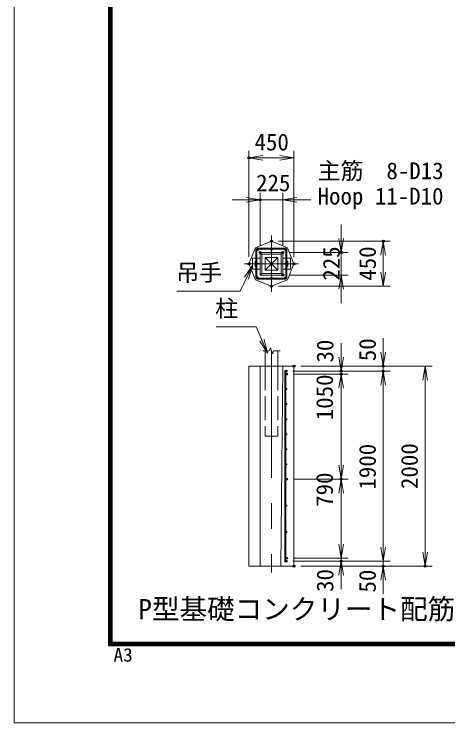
# Model space of a CAD drawing. Units: millimetres at full size. Extents: x -14699 to 14701, y -10394 to 10396.
# Drawn here: x -14699 to -10362, y -10394 to -3311 of the extents above; entities that cross this region are included whole.
import ezdxf
from ezdxf.enums import TextEntityAlignment as Align

# ---------------------------------------------------------------- set-up
doc = ezdxf.new("R2010")
doc.units = ezdxf.units.MM
doc.header["$LTSCALE"] = 40
doc.header["$PDMODE"] = 32
doc.header["$PDSIZE"] = 20
doc.linetypes.add('DASHED', pattern=[7.5, 6, -1.5])
doc.linetypes.add('USER1', pattern=[50.8, 31.75, -6.35, 6.35, -6.35])
for name, color, linetype, lineweight in [('0-0_D-STR3', 3, 'Continuous', 13), ('0-1_D-STR1', 1, 'Continuous', 18), ('0-2_D-BMK', 2, 'USER1', 13), ('0-3_D-STR4', 7, 'Continuous', 18), ('0-6_D-STR-DIM', 7, 'Continuous', 13), ('0-7_0', 7, 'Continuous', 18), ('0-9_D-STR-TXT', 7, 'Continuous', 13), ('0-A_D-TTL-TXT', 7, 'Continuous', 13), ('0-C_D-TTL', 7, 'Continuous', 18)]:
    doc.layers.add(name, color=color, linetype=linetype, lineweight=lineweight)
doc.layers.add('0-8_Defpoints', color=253, linetype='Continuous')
doc.styles.add('ＭＳ ゴシック', font='')
doc.styles.get('ＭＳ ゴシック').set_extended_font_data('MS Gothic')

# ---------------------------------------------------------------- blocks, each defined once
blk = doc.blocks.new('_Open')
at = {"layer": '0-7_0'}
blk.add_line((-40, 6.67), (0, 0), dxfattribs=at)
blk.add_lwpolyline([(-40, -6.67), (0, 0), (-40, 0)], dxfattribs=at)

msp = doc.modelspace()

# ---------------------------------------------------------------- linework, layer by layer
at = {"layer": '0-0_D-STR3'}
for p, q in [((-12263.97, -5650.94), (-11986.97, -5650.94)), ((-12263.97, -5660.94), (-11986.97, -5660.94)), ((-12280.47, -5944.44), (-12280.47, -5667.44)), ((-12270.47, -5944.44), (-12270.47, -5667.44)), ((-11980.47, -5944.44), (-11980.47, -5667.44)), ((-11970.47, -5944.44), (-11970.47, -5667.44)), ((-12314.97, -5750.94), (-12314.97, -5860.94)), ((-12237.97, -5750.94), (-12314.97, -5750.94)), ((-12289.47, -5785.44), (-12289.47, -5826.44)), ((-12280.47, -5785.44), (-12280.47, -5826.44)), ((-12012.97, -5750.94), (-11935.97, -5750.94)), ((-11970.47, -5785.44), (-11970.47, -5826.44)), ((-11970.47, -5785.44), (-11970.47, -5826.44)), ((-11961.47, -5785.44), (-11961.47, -5826.44)), ((-11935.97, -5750.94), (-11935.97, -5860.94)), ((-12237.97, -5860.94), (-12314.97, -5860.94)), ((-12012.97, -5860.94), (-11935.97, -5860.94)), ((-12263.97, -5950.94), (-11986.97, -5950.94)), ((-12263.97, -5960.94), (-11986.97, -5960.94)), ((-11993.47, -6879.13), (-11993.47, -8779.13)), ((-11993.47, -6879.13), (-11980.47, -6879.13)), ((-11980.47, -6879.13), (-11980.47, -8779.13)), ((-11993.47, -8779.13), (-11980.47, -8779.13))]:
    msp.add_line(p, q, dxfattribs=at)
for centre, radius in [((-12263.97, -5667.44), 6.5), ((-12125.47, -5667.44), 6.5), ((-11986.97, -5667.44), 6.5), ((-12263.97, -5805.94), 6.5), ((-11986.97, -5805.94), 6.5), ((-12263.97, -5944.44), 6.5), ((-12125.47, -5944.44), 6.5), ((-11986.97, -5944.44), 6.5), ((-11975.47, -6909.13), 5), ((-11975.47, -7059.13), 5), ((-11975.47, -7209.13), 5), ((-11975.47, -7359.13), 5), ((-11975.47, -7509.13), 5), ((-11975.47, -7659.13), 5), ((-11975.47, -7809.13), 5), ((-11975.47, -7959.13), 5), ((-11975.47, -8222.43), 5), ((-11975.47, -8485.73), 5), ((-11975.47, -8749.23), 5)]:
    msp.add_circle(centre, radius, dxfattribs=at)
for centre, radius, start, end in [((-12263.97, -5667.44), 16.5, 90, 180), ((-11986.97, -5667.44), 16.5, 0, 90), ((-12284.97, -5785.44), 4.5, 0, 180), ((-11965.97, -5785.44), 4.5, 0, 180), ((-12284.97, -5826.44), 4.5, 180, 0), ((-11965.97, -5826.44), 4.5, 180, 0), ((-12263.97, -5944.44), 16.5, 180, 270), ((-11986.97, -5944.44), 16.5, 270, 0)]:
    msp.add_arc(centre, radius, start, end, dxfattribs=at)
at = {"layer": '0-1_D-STR1'}
for p, q in [((-12187.97, -5743.44), (-12062.97, -5868.44)), ((-12187.97, -5868.44), (-12062.97, -5743.44)), ((-12187.97, -6676.26), (-12187.97, -6829.13)), ((-12062.97, -6676.26), (-12062.97, -6829.13))]:
    msp.add_line(p, q, dxfattribs=at)
at = {"layer": '0-1_D-STR1', "linetype": 'DASHED'}
for p, q in [((-12187.97, -6829.13), (-12187.97, -7529.13)), ((-12062.97, -6829.13), (-12062.97, -7529.13)), ((-12187.97, -7529.13), (-12062.97, -7529.13))]:
    msp.add_line(p, q, dxfattribs=at)
at = {"layer": '0-1_D-STR1'}
msp.add_lwpolyline([(-12187.97, -5868.44), (-12062.97, -5868.44), (-12062.97, -5743.44), (-12187.97, -5743.44)], close=True, dxfattribs=at)
at = {"layer": '0-2_D-BMK'}
for p, q in [((-12125.47, -6087.34), (-12125.47, -5524.53)), ((-12394.61, -5805.94), (-11856.33, -5805.94)), ((-12125.47, -6676.26), (-12125.47, -8892.54))]:
    msp.add_line(p, q, dxfattribs=at)
at = {"layer": '0-3_D-STR4'}
for p, q in [((-12237.97, -5693.44), (-12222.97, -5708.44)), ((-12027.97, -5708.44), (-12012.97, -5693.44)), ((-12237.97, -5918.44), (-12222.97, -5903.44)), ((-12027.97, -5903.44), (-12012.97, -5918.44)), ((-12350.47, -6829.13), (-12350.47, -8829.13)), ((-12350.47, -6829.13), (-11900.47, -6829.13)), ((-12237.97, -6829.13), (-12237.97, -8829.13)), ((-12032.97, -8829.13), (-12012.97, -6829.13)), ((-11900.47, -6829.13), (-11900.47, -8829.13)), ((-12350.47, -8829.13), (-11900.47, -8829.13))]:
    msp.add_line(p, q, dxfattribs=at)
for points in [[(-12350.47, -5805.94), (-12284.57, -5965.03), (-12125.47, -6030.94), (-11966.37, -5965.03), (-11900.47, -5805.94), (-11966.37, -5646.84), (-12125.47, -5580.94), (-12284.57, -5646.84)], [(-12012.97, -5918.44), (-12237.97, -5918.44), (-12237.97, -5693.44), (-12012.97, -5693.44)], [(-12027.97, -5903.44), (-12222.97, -5903.44), (-12222.97, -5708.44), (-12027.97, -5708.44)]]:
    msp.add_lwpolyline(points, close=True, dxfattribs=at)
at = {"layer": '0-6_D-STR-DIM'}
for p, q in [((-12350.47, -5735.94), (-12350.47, -4677.62)), ((-11900.47, -5735.94), (-11900.47, -4677.62)), ((-11900.47, -4747.62), (-12350.47, -4747.62)), ((-12237.97, -5623.44), (-12237.97, -5097.62)), ((-12012.97, -5623.44), (-12012.97, -5097.62)), ((-12377.97, -5167.62), (-12517.97, -5167.62)), ((-12012.97, -5167.62), (-12237.97, -5167.62)), ((-11872.97, -5167.62), (-11732.97, -5167.62)), ((-11427.15, -5553.44), (-11427.15, -5413.44)), ((-12055.47, -5580.94), (-10937.15, -5580.94)), ((-11007.15, -6030.94), (-11007.15, -5580.94)), ((-11942.97, -5693.44), (-11357.15, -5693.44)), ((-11427.15, -5918.44), (-11427.15, -5693.44)), ((-11942.97, -5918.44), (-11357.15, -5918.44)), ((-12055.47, -6030.94), (-10937.15, -6030.94)), ((-11427.15, -6058.44), (-11427.15, -6198.44)), ((-11007.92, -6689.13), (-11007.92, -6549.13)), ((-12147.27, -6676.26), (-12136.37, -6646.31)), ((-12136.37, -6646.31), (-12114.57, -6706.21)), ((-11427.92, -6739.13), (-11427.92, -6599.13)), ((-12212.97, -6676.26), (-12147.27, -6676.26)), ((-12114.57, -6706.21), (-12103.66, -6676.26)), ((-12103.66, -6676.26), (-12037.97, -6676.26)), ((-11830.47, -6829.13), (-10937.92, -6829.13)), ((-11830.47, -6829.13), (-10517.92, -6829.13)), ((-11007.92, -6879.13), (-11007.92, -6829.13)), ((-10587.92, -6829.13), (-10587.92, -8829.13)), ((-11910.47, -6879.13), (-10937.92, -6879.13)), ((-11910.47, -6879.13), (-10937.92, -6879.13)), ((-11910.47, -6879.13), (-11357.92, -6879.13)), ((-11905.47, -6909.13), (-11357.92, -6909.13)), ((-11905.47, -6909.13), (-11357.92, -6909.13)), ((-11427.92, -6909.13), (-11427.92, -6879.13)), ((-11427.92, -7959.13), (-11427.92, -6909.13)), ((-11007.92, -8779.13), (-11007.92, -6879.13)), ((-11427.92, -7049.13), (-11427.92, -7189.13)), ((-11007.92, -7019.13), (-11007.92, -7159.13)), ((-11905.47, -7959.13), (-11357.92, -7959.13)), ((-11905.47, -7959.13), (-11357.92, -7959.13)), ((-11427.92, -8749.13), (-11427.92, -7959.13)), ((-11427.92, -8609.13), (-11427.92, -8469.13)), ((-11007.92, -8639.13), (-11007.92, -8499.13)), ((-11910.47, -8779.13), (-11357.92, -8779.13)), ((-11910.47, -8779.13), (-10937.92, -8779.13)), ((-11910.47, -8779.13), (-10937.92, -8779.13)), ((-11905.47, -8749.13), (-11357.92, -8749.13)), ((-11905.47, -8749.13), (-11357.92, -8749.13)), ((-11427.92, -8749.13), (-11427.92, -8779.13)), ((-11007.92, -8779.13), (-11007.92, -8829.13)), ((-11830.47, -8829.13), (-10937.92, -8829.13)), ((-11830.47, -8829.13), (-10517.92, -8829.13)), ((-11427.92, -8919.13), (-11427.92, -9059.13)), ((-11007.92, -8969.13), (-11007.92, -9109.13))]:
    msp.add_line(p, q, dxfattribs=at)
at = {"layer": '0-8_Defpoints'}
for p in [(-12350.47, -4747.62), (-12237.97, -5167.62), (-12125.47, -5580.94), (-11007.15, -5580.94), (-12237.97, -5693.44), (-12012.97, -5693.44), (-12012.97, -5693.44), (-11427.15, -5693.44), (-12350.47, -5805.94), (-11900.47, -5805.94), (-12012.97, -5918.44), (-12125.47, -6030.94), (-11980.47, -6879.13), (-11900.47, -6829.13), (-11427.92, -6879.13), (-11007.92, -6829.13), (-11007.92, -6879.13), (-11975.47, -6909.13), (-11427.92, -6909.13), (-11975.47, -7959.13), (-11427.92, -7959.13), (-11980.47, -8779.13), (-11975.47, -8749.13), (-11427.92, -8779.13), (-11900.47, -8829.13), (-11007.92, -8829.13), (-10587.92, -8829.13)]:
    msp.add_point(p, dxfattribs=at)
at = {"layer": '0-9_D-STR-TXT'}
for points in [[(-13070.41, -6078.82), (-12437.36, -6078.82), (-12315.83, -5823.56)], [(-12678.43, -6435.15), (-12278.11, -6435.15), (-12166.82, -6698.64)]]:
    msp.add_lwpolyline(points, dxfattribs=at)
at = {"layer": '0-C_D-TTL', "color": 2}
msp.add_lwpolyline([(-14698.88, 10395.79), (14701.12, 10395.79), (14701.12, -10394.21), (-14698.88, -10394.21)], close=True, dxfattribs=at)
at = {"layer": '0-C_D-TTL'}
for points in [[(-13753.88, 9625.79), (13756.12, 9625.79), (13756.12, -9624.21), (-13753.88, -9624.21)], [(-13745.13, 9617.04), (13747.37, 9617.04), (13747.37, -9615.46), (-13745.13, -9615.46)], [(-13736.38, 9608.29), (13738.62, 9608.29), (13738.62, -9606.71), (-13736.38, -9606.71)], [(-13727.63, 9599.54), (13729.87, 9599.54), (13729.87, -9597.96), (-13727.63, -9597.96)], [(-13718.88, 9590.79), (13721.12, 9590.79), (13721.12, -9589.21), (-13718.88, -9589.21)]]:
    msp.add_lwpolyline(points, close=True, dxfattribs=at)

# ---------------------------------------------------------------- block references
at = {"layer": '0-6_D-STR-DIM', "xscale": 3.5, "yscale": 3.5}
for p, rotation in [((-12350.47, -4747.62), 180), ((-12012.97, -5167.62), 180), ((-11427.15, -5693.44), 270), ((-11007.15, -5580.94), 90), ((-11427.15, -5918.44), 90), ((-11007.15, -6030.94), 270), ((-11007.92, -6829.13), 270), ((-11427.92, -6879.13), 270), ((-10587.92, -6829.13), 90), ((-11427.92, -6909.13), 90), ((-11427.92, -6909.13), 90), ((-11007.92, -6879.13), 90), ((-11007.92, -6879.13), 90), ((-11427.92, -7959.13), 270), ((-11427.92, -7959.13), 90), ((-11427.92, -8749.13), 270), ((-11427.92, -8749.13), 270), ((-11007.92, -8779.13), 270), ((-11007.92, -8779.13), 270), ((-10587.92, -8829.13), 270), ((-11427.92, -8779.13), 90), ((-11007.92, -8829.13), 90)]:
    msp.add_blockref('_Open', p, dxfattribs=dict(at, rotation=rotation))
for p in [(-11900.47, -4747.62), (-12237.97, -5167.62)]:
    msp.add_blockref('_Open', p, dxfattribs=at)
at = {"layer": '0-9_D-STR-TXT', "xscale": 3.5, "yscale": 3.5}
for p, rotation in [((-12314.97, -5821.75), 64.54197), ((-12166.04, -6700.49), 292.89759)]:
    msp.add_blockref('_Open', p, dxfattribs=dict(at, rotation=rotation))

# ---------------------------------------------------------------- texts
at = {"layer": '0-6_D-STR-DIM', "style": 'ＭＳ ゴシック'}
for s, p in [('450', (-12295.23, -4724)), ('225', (-12279.82, -5131.61))]:
    msp.add_text(s, height=168.3, dxfattribs=at).set_placement(p, align=Align.BOTTOM_LEFT)
for s, p in [('225', (-11391.64, -5975.22)), ('450', (-11030.77, -5975.69)), ('30', (-11455.81, -6793.33)), ('50', (-11031.54, -6779.7)), ('1050', (-11460.07, -7370.13)), ('1900', (-11031.54, -8063.35)), ('2000', (-10611.54, -8057.57)), ('790', (-11460.07, -8235.7)), ('30', (-11455.81, -9085.88)), ('50', (-11031.54, -9092.13))]:
    msp.add_text(s, height=168.3, rotation=90, dxfattribs=at).set_placement(p, align=Align.BOTTOM_LEFT)
at = {"layer": '0-9_D-STR-TXT', "style": 'ＭＳ ゴシック'}
for s, p in [('主筋  8-D13', (-11664.34, -5010.96)), ('Hoop 11-D10', (-11664.34, -5264.13)), ('吊手', (-13078.41, -6028.56)), ('柱', (-12689.09, -6387.54))]:
    msp.add_text(s, height=168.3, dxfattribs=at).set_placement(p, align=Align.BOTTOM_LEFT)
at = {"layer": '0-A_D-TTL-TXT', "style": 'ＭＳ ゴシック'}
msp.add_text('P型基礎コンクリート配筋図', height=202.1, dxfattribs=at).set_placement((-13458.22, -9418.91), align=Align.BOTTOM_LEFT)
at = {"layer": '0-C_D-TTL', "style": 'ＭＳ ゴシック', "width": 1.05}
msp.add_text('A3', height=134.7, dxfattribs=at).set_placement((-13705.19, -9823.05), align=Align.BOTTOM_LEFT)

doc.saveas('drawing.dxf')
